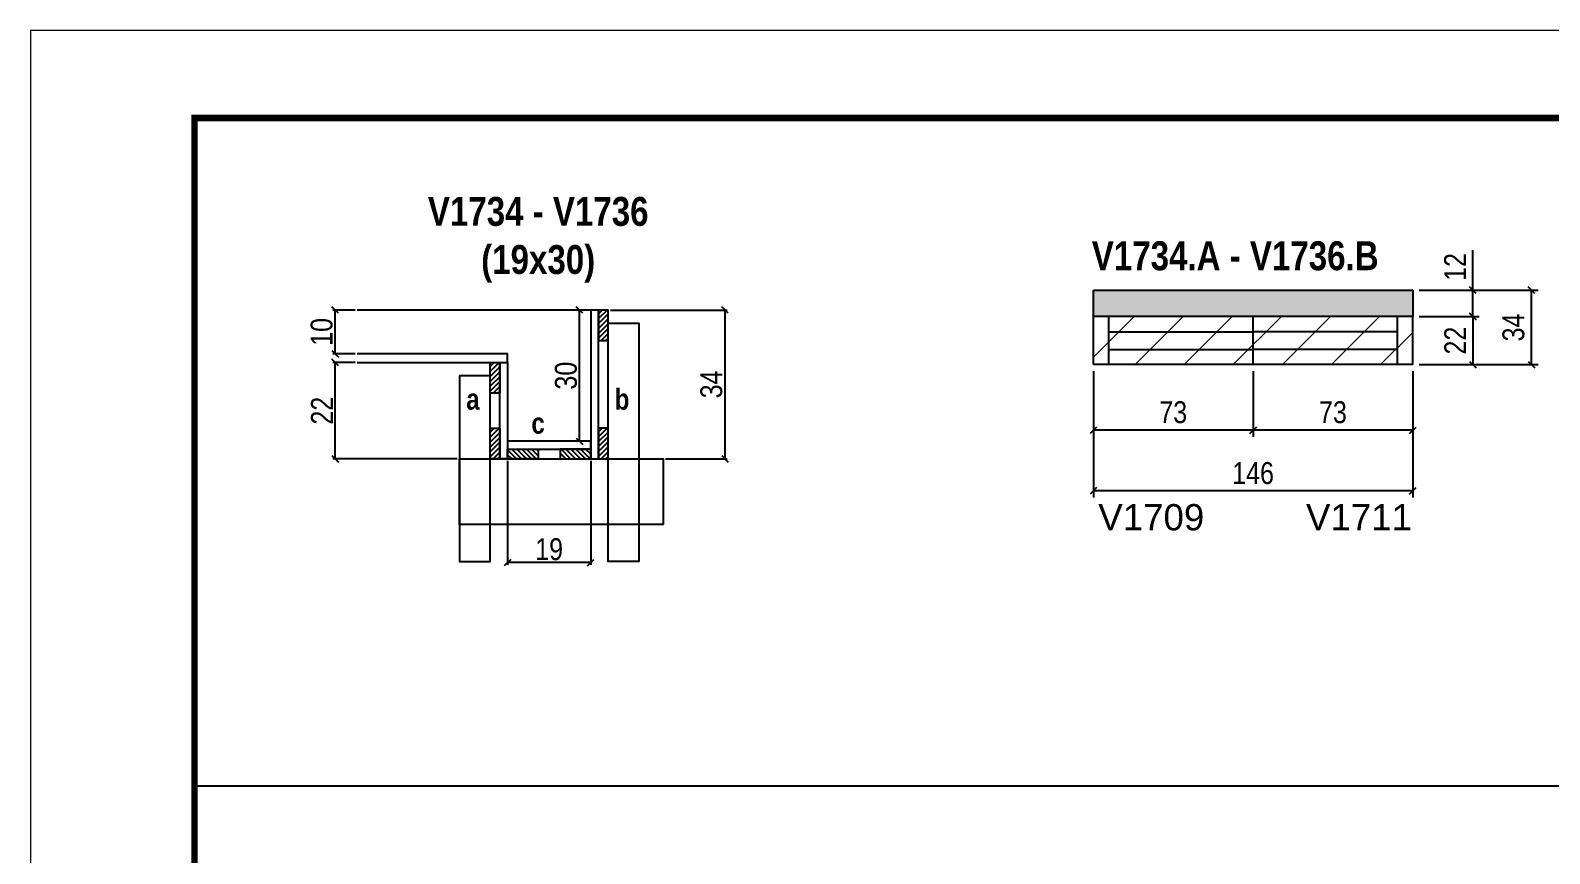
# Model space of a CAD drawing. Extents: x 3309 to 10008, y -2522 to 14608.
# Drawn here: x 3309 to 4004, y 7340 to 7716 of the extents above; entities that cross this region are included whole.
import ezdxf

# ---------------------------------------------------------------- set-up
doc = ezdxf.new("R2010")
doc.units = 0
doc.linetypes.add('DASHED', pattern=[0.75, 0.5, -0.25])
for name, color, linetype in [('5', 5, 'Continuous'), ('COTA', 241, 'Continuous'), ('detalhes', 4, 'Continuous'), ('NOMENCLATURA', 7, 'Continuous'), ('Painéis', 200, 'Continuous'), ('SARR_2.2x7', 40, 'Continuous'), ('SARR_3.5x7', 81, 'Continuous')]:
    doc.layers.add(name, color=color, linetype=linetype)
for name, color, linetype, lineweight in [('CONCRETO', 251, 'Continuous', 25), ('Folhas', 255, 'Continuous', 9), ('Hachura', 251, 'Continuous', 9), ('SARRAFO DE PRESSAO', 251, 'DASHED', 9)]:
    doc.layers.add(name, color=color, linetype=linetype, lineweight=lineweight)
doc.styles.add('COTA TECNICA', font='techl___.ttf', dxfattribs={"height": 10})
doc.styles.add('COTA TECNICA 2X', font='techl___.ttf', dxfattribs={"height": 10})
doc.styles.get("Standard").update_dxf_attribs({"font": 'arial.ttf'})
doc.styles.add('TECNICA', font='techb___.ttf', dxfattribs={"height": 10})
doc.dimstyles.new('PAINEL', dxfattribs={"dimtxt": 10, "dimasz": 3, "dimexe": 3, "dimexo": 3, "dimgap": 3, "dimtad": 1, "dimdec": 1, "dimzin": 12, "dimdsep": 46, "dimtxsty": 'COTA TECNICA', "dimblk1": 'OBLIQUE', "dimblk2": 'OBLIQUE', "dimsah": 1, "dimcen": 0.9, "dimclrd": 4, "dimclre": 4, "dimclrt": 240, "dimadec": 1, "dimazin": 3, "dimtfac": 1, "dimtdec": 1, "dimtmove": 0, "dimatfit": 3, "dimfxl": 1, "dimtolj": 1, "dimtzin": 12, "dimarcsym": 0})
doc.dimstyles.new('SECAO', dxfattribs={"dimscale": 0.333333, "dimtxt": 5, "dimasz": 9, "dimexe": 3, "dimexo": 3, "dimgap": 3, "dimtad": 1, "dimdec": 1, "dimlfac": 0.5, "dimzin": 12, "dimdsep": 46, "dimtxsty": 'COTA TECNICA 2X', "dimblk1": 'OBLIQUE', "dimblk2": 'OBLIQUE', "dimsah": 1, "dimcen": 0.9, "dimclrd": 4, "dimclre": 4, "dimclrt": 240, "dimadec": 1, "dimazin": 3, "dimtfac": 1, "dimtdec": 1, "dimtmove": 0, "dimatfit": 3, "dimfxl": 1, "dimtolj": 1, "dimtzin": 12, "dimarcsym": 0})
pattern_1 = [(135, (36763.051, -115991.5768), (-1.122532015, -1.122532015), [])]
pattern_2 = [(45, (-119992.6573, -25700.9458), (-1.122532015, 1.122532015), [])]

# ---------------------------------------------------------------- blocks, each defined once
blk = doc.blocks.new('9999999999')
at = {"layer": 'Folhas'}
blk.add_lwpolyline([(98138.98, 34190.21), (99623.98, 34190.21), (99623.98, 35240.21), (98138.98, 35240.21)], close=True, dxfattribs=at)
at = {"layer": 'Folhas', "color": 30, "const_width": 3}
blk.add_lwpolyline([(98213.98, 34230.21), (99583.98, 34230.21), (99583.98, 35200.21), (98213.98, 35200.21)], close=True, dxfattribs=at)
blk = doc.blocks.new('_Oblique')
at = {"color": 0, "linetype": 'ByBlock', "lineweight": -2}
blk.add_line((-0.5, -0.5), (0.5, 0.5), dxfattribs=at)
blk = doc.blocks.new('*D3320')
at = {"layer": 'COTA', "color": 4, "lineweight": -2, "transparency": 16777216}
for p, q in [((3527.51, 7519.59), (3527.51, 7472.12)), ((3565.51, 7519.59), (3565.51, 7472.12)), ((3565.51, 7473.12), (3527.51, 7473.12))]:
    blk.add_line(p, q, dxfattribs=at)
at = {"layer": 'Defpoints', "color": 0, "transparency": 16777216}
for p in [(3527.51, 7520.59), (3565.51, 7520.59), (3527.51, 7473.12)]:
    blk.add_point(p, dxfattribs=at)
at = {"layer": 'COTA', "color": 4, "lineweight": -2, "transparency": 16777216, "xscale": 3, "yscale": 3, "zscale": 3, "rotation": 180}
blk.add_blockref('_Oblique', (3527.51, 7473.12), dxfattribs=at)
at = {"layer": 'COTA', "color": 4, "lineweight": -2, "transparency": 16777216, "xscale": 3, "yscale": 3, "zscale": 3}
blk.add_blockref('_Oblique', (3565.51, 7473.12), dxfattribs=at)
at = {"layer": 'COTA', "color": 240, "transparency": 16777216, "insert": (3546.51, 7479.21), "char_height": 10, "attachment_point": 5, "style": 'COTA TECNICA 2X'}
blk.add_mtext('\\A1;19', dxfattribs=at)
blk = doc.blocks.new('*D3321')
at = {"layer": 'COTA', "color": 4, "lineweight": -2, "transparency": 16777216}
for p, q in [((3564.51, 7588.59), (3559.44, 7588.59)), ((3560.44, 7528.59), (3560.44, 7588.59)), ((3564.51, 7528.59), (3559.44, 7528.59))]:
    blk.add_line(p, q, dxfattribs=at)
at = {"layer": 'Defpoints', "color": 0, "transparency": 16777216}
for p in [(3560.44, 7588.59), (3565.51, 7588.59), (3565.51, 7528.59)]:
    blk.add_point(p, dxfattribs=at)
at = {"layer": 'COTA', "color": 4, "lineweight": -2, "transparency": 16777216, "xscale": 3, "yscale": 3, "zscale": 3}
for p, rotation in [((3560.44, 7588.59), 90), ((3560.44, 7528.59), 270)]:
    blk.add_blockref('_Oblique', p, dxfattribs=dict(at, rotation=rotation))
at = {"layer": 'COTA', "color": 240, "transparency": 16777216, "insert": (3554.22, 7558.59), "char_height": 10, "attachment_point": 5, "rotation": 90, "style": 'COTA TECNICA 2X'}
blk.add_mtext('\\A1;30', dxfattribs=at)
blk = doc.blocks.new('*D3322')
at = {"layer": 'COTA', "color": 4, "linetype": 'ByBlock', "lineweight": -2, "transparency": 16777216}
for p, q in [((3868.3, 7560.62), (3868.3, 7530.61)), ((3941.3, 7560.62), (3941.3, 7530.61)), ((3941.3, 7533.61), (3868.3, 7533.61))]:
    blk.add_line(p, q, dxfattribs=at)
at = {"layer": 'Defpoints', "color": 0, "linetype": 'ByBlock', "transparency": 16777216}
for p in [(3868.3, 7563.62), (3941.3, 7563.62), (3868.3, 7533.61)]:
    blk.add_point(p, dxfattribs=at)
at = {"layer": 'COTA', "color": 4, "linetype": 'ByBlock', "lineweight": -2, "transparency": 16777216, "xscale": 3, "yscale": 3, "zscale": 3, "rotation": 180}
blk.add_blockref('_Oblique', (3868.3, 7533.61), dxfattribs=at)
at = {"layer": 'COTA', "color": 4, "linetype": 'ByBlock', "lineweight": -2, "transparency": 16777216, "xscale": 3, "yscale": 3, "zscale": 3}
blk.add_blockref('_Oblique', (3941.3, 7533.61), dxfattribs=at)
at = {"layer": 'COTA', "color": 240, "linetype": 'ByBlock', "transparency": 16777216, "insert": (3904.8, 7541.83), "char_height": 10, "attachment_point": 5, "style": 'COTA TECNICA'}
blk.add_mtext('\\A1;73', dxfattribs=at)
blk = doc.blocks.new('*D3323')
at = {"layer": 'COTA', "color": 4, "linetype": 'ByBlock', "lineweight": -2, "transparency": 16777216}
for p, q in [((3795.3, 7560.62), (3795.3, 7530.61)), ((3868.3, 7560.62), (3868.3, 7530.61)), ((3868.3, 7533.61), (3795.3, 7533.61))]:
    blk.add_line(p, q, dxfattribs=at)
at = {"layer": 'Defpoints', "color": 0, "linetype": 'ByBlock', "transparency": 16777216}
for p in [(3795.3, 7563.62), (3868.3, 7563.62), (3795.3, 7533.61)]:
    blk.add_point(p, dxfattribs=at)
at = {"layer": 'COTA', "color": 4, "linetype": 'ByBlock', "lineweight": -2, "transparency": 16777216, "xscale": 3, "yscale": 3, "zscale": 3, "rotation": 180}
blk.add_blockref('_Oblique', (3795.3, 7533.61), dxfattribs=at)
at = {"layer": 'COTA', "color": 4, "linetype": 'ByBlock', "lineweight": -2, "transparency": 16777216, "xscale": 3, "yscale": 3, "zscale": 3}
blk.add_blockref('_Oblique', (3868.3, 7533.61), dxfattribs=at)
at = {"layer": 'COTA', "color": 240, "linetype": 'ByBlock', "transparency": 16777216, "insert": (3831.8, 7541.83), "char_height": 10, "attachment_point": 5, "style": 'COTA TECNICA'}
blk.add_mtext('\\A1;73', dxfattribs=at)
blk = doc.blocks.new('*D3340')
at = {"layer": 'COTA', "color": 4, "linetype": 'ByBlock', "lineweight": -2, "transparency": 16777216}
for p, q in [((3795.3, 7560.62), (3795.3, 7502.9)), ((3941.3, 7560.62), (3941.3, 7502.9)), ((3941.3, 7505.9), (3795.3, 7505.9))]:
    blk.add_line(p, q, dxfattribs=at)
at = {"layer": 'Defpoints', "color": 0, "linetype": 'ByBlock', "transparency": 16777216}
for p in [(3795.3, 7563.62), (3941.3, 7563.62), (3795.3, 7505.9)]:
    blk.add_point(p, dxfattribs=at)
at = {"layer": 'COTA', "color": 4, "linetype": 'ByBlock', "lineweight": -2, "transparency": 16777216, "xscale": 3, "yscale": 3, "zscale": 3, "rotation": 180}
blk.add_blockref('_Oblique', (3795.3, 7505.9), dxfattribs=at)
at = {"layer": 'COTA', "color": 4, "linetype": 'ByBlock', "lineweight": -2, "transparency": 16777216, "xscale": 3, "yscale": 3, "zscale": 3}
blk.add_blockref('_Oblique', (3941.3, 7505.9), dxfattribs=at)
at = {"layer": 'COTA', "color": 240, "linetype": 'ByBlock', "transparency": 16777216, "insert": (3868.3, 7514), "char_height": 10, "attachment_point": 5, "style": 'COTA TECNICA'}
blk.add_mtext('\\A1;146', dxfattribs=at)
blk = doc.blocks.new('*D3341')
at = {"layer": 'COTA', "color": 4, "lineweight": -2, "transparency": 16777216}
for p, q in [((3944.3, 7585.62), (3971.71, 7585.62)), ((3968.71, 7585.62), (3968.71, 7563.62)), ((3944.3, 7563.62), (3971.71, 7563.62))]:
    blk.add_line(p, q, dxfattribs=at)
at = {"layer": 'Defpoints', "color": 0, "transparency": 16777216}
for p in [(3941.3, 7585.62), (3941.3, 7563.62), (3968.71, 7563.62)]:
    blk.add_point(p, dxfattribs=at)
at = {"layer": 'COTA', "color": 4, "lineweight": -2, "transparency": 16777216, "xscale": 3, "yscale": 3, "zscale": 3}
for p, rotation in [((3968.71, 7585.62), 90), ((3968.71, 7563.62), 270)]:
    blk.add_blockref('_Oblique', p, dxfattribs=dict(at, rotation=rotation))
at = {"layer": 'COTA', "color": 240, "transparency": 16777216, "insert": (3960.71, 7574.62), "char_height": 10, "attachment_point": 5, "rotation": 90, "style": 'COTA TECNICA'}
blk.add_mtext('\\A1;22', dxfattribs=at)
blk = doc.blocks.new('*D3342')
at = {"layer": 'COTA', "color": 4, "lineweight": -2, "transparency": 16777216}
for p, q in [((3968.71, 7597.62), (3968.71, 7615.93)), ((3944.3, 7597.62), (3971.71, 7597.62)), ((3968.71, 7585.62), (3968.71, 7597.62)), ((3944.3, 7585.62), (3971.71, 7585.62))]:
    blk.add_line(p, q, dxfattribs=at)
at = {"layer": 'Defpoints', "color": 0, "transparency": 16777216}
for p in [(3941.3, 7597.62), (3968.71, 7597.62), (3941.3, 7585.62)]:
    blk.add_point(p, dxfattribs=at)
at = {"layer": 'COTA', "color": 4, "lineweight": -2, "transparency": 16777216, "xscale": 3, "yscale": 3, "zscale": 3}
for p, rotation in [((3968.71, 7597.62), 90), ((3968.71, 7585.62), 270)]:
    blk.add_blockref('_Oblique', p, dxfattribs=dict(at, rotation=rotation))
at = {"layer": 'COTA', "color": 240, "transparency": 16777216, "insert": (3960.66, 7608.28), "char_height": 10, "attachment_point": 5, "rotation": 90, "style": 'COTA TECNICA'}
blk.add_mtext('\\A1;12', dxfattribs=at)
blk = doc.blocks.new('*D3343')
at = {"layer": 'COTA', "color": 4, "lineweight": -2, "transparency": 16777216}
for p, q in [((3944.3, 7597.62), (3998.57, 7597.62)), ((3995.57, 7563.62), (3995.57, 7597.62)), ((3944.3, 7563.62), (3998.57, 7563.62))]:
    blk.add_line(p, q, dxfattribs=at)
at = {"layer": 'Defpoints', "color": 0, "transparency": 16777216}
for p in [(3941.3, 7597.62), (3995.57, 7597.62), (3941.3, 7563.62)]:
    blk.add_point(p, dxfattribs=at)
at = {"layer": 'COTA', "color": 4, "lineweight": -2, "transparency": 16777216, "xscale": 3, "yscale": 3, "zscale": 3}
for p, rotation in [((3995.57, 7597.62), 90), ((3995.57, 7563.62), 270)]:
    blk.add_blockref('_Oblique', p, dxfattribs=dict(at, rotation=rotation))
at = {"layer": 'COTA', "color": 240, "transparency": 16777216, "insert": (3987.35, 7580.62), "char_height": 10, "attachment_point": 5, "rotation": 90, "style": 'COTA TECNICA'}
blk.add_mtext('\\A1;34', dxfattribs=at)
blk = doc.blocks.new('*D3354')
at = {"layer": 'COTA', "color": 4, "lineweight": -2, "transparency": 16777216}
for p, q in [((3457.81, 7564.59), (3447.65, 7564.59)), ((3448.65, 7520.59), (3448.65, 7564.59)), ((3504.51, 7520.59), (3447.65, 7520.59))]:
    blk.add_line(p, q, dxfattribs=at)
at = {"layer": 'Defpoints', "color": 0, "transparency": 16777216}
for p in [(3448.65, 7564.59), (3458.81, 7564.59, 0), (3505.51, 7520.59)]:
    blk.add_point(p, dxfattribs=at)
at = {"layer": 'COTA', "color": 4, "lineweight": -2, "transparency": 16777216, "xscale": 3, "yscale": 3, "zscale": 3}
for p, rotation in [((3448.65, 7564.59), 90), ((3448.65, 7520.59), 270)]:
    blk.add_blockref('_Oblique', p, dxfattribs=dict(at, rotation=rotation))
at = {"layer": 'COTA', "color": 240, "transparency": 16777216, "insert": (3442.65, 7542.59), "char_height": 10, "attachment_point": 5, "rotation": 90, "style": 'COTA TECNICA 2X'}
blk.add_mtext('\\A1;22', dxfattribs=at)
blk = doc.blocks.new('*D3355')
at = {"layer": 'COTA', "color": 4, "lineweight": -2, "transparency": 16777216}
for p, q in [((3457.81, 7588.59), (3447.65, 7588.59)), ((3448.65, 7568.59), (3448.65, 7588.59)), ((3457.81, 7568.59), (3447.65, 7568.59))]:
    blk.add_line(p, q, dxfattribs=at)
at = {"layer": 'Defpoints', "color": 0, "transparency": 16777216}
for p in [(3448.65, 7588.59), (3458.81, 7588.59), (3458.81, 7568.59, 0)]:
    blk.add_point(p, dxfattribs=at)
at = {"layer": 'COTA', "color": 4, "lineweight": -2, "transparency": 16777216, "xscale": 3, "yscale": 3, "zscale": 3}
for p, rotation in [((3448.65, 7588.59), 90), ((3448.65, 7568.59), 270)]:
    blk.add_blockref('_Oblique', p, dxfattribs=dict(at, rotation=rotation))
at = {"layer": 'COTA', "color": 240, "transparency": 16777216, "insert": (3442.55, 7578.59), "char_height": 10, "attachment_point": 5, "rotation": 90, "style": 'COTA TECNICA 2X'}
blk.add_mtext('\\A1;10', dxfattribs=at)
blk = doc.blocks.new('*D3356')
at = {"layer": 'COTA', "color": 4, "lineweight": -2, "transparency": 16777216}
for p, q in [((3574.51, 7588.59), (3627.92, 7588.59)), ((3626.92, 7520.59), (3626.92, 7588.59)), ((3599.7, 7520.59), (3627.92, 7520.59))]:
    blk.add_line(p, q, dxfattribs=at)
at = {"layer": 'Defpoints', "color": 0, "transparency": 16777216}
for p in [(3573.51, 7588.59), (3626.92, 7588.59), (3598.7, 7520.59)]:
    blk.add_point(p, dxfattribs=at)
at = {"layer": 'COTA', "color": 4, "lineweight": -2, "transparency": 16777216, "xscale": 3, "yscale": 3, "zscale": 3}
for p, rotation in [((3626.92, 7588.59), 90), ((3626.92, 7520.59), 270)]:
    blk.add_blockref('_Oblique', p, dxfattribs=dict(at, rotation=rotation))
at = {"layer": 'COTA', "color": 240, "transparency": 16777216, "insert": (3620.7, 7554.59), "char_height": 10, "attachment_point": 5, "rotation": 90, "style": 'COTA TECNICA 2X'}
blk.add_mtext('\\A1;34', dxfattribs=at)

msp = doc.modelspace()

# ---------------------------------------------------------------- hatches: boundary and pattern name
at = {"layer": 'COTA'}
h = msp.add_hatch(dxfattribs=at)
h.set_pattern_fill('AR-CONC', color=256, scale=0.03)
h.set_pattern_definition([(50, (-3861.138, -4294.1685), (5.46554, -0.4781726), [0.5715, -6.2865]), (355, (-3861.138, -4294.1685), (-1.0573026, 5.7317054), [0.4572, -5.0292175]), (100.451445, (-3860.6825, -4294.2084), (4.4082374, 5.2535326), [0.4857003, -5.3427073]), (46.1842, (-3861.138, -4292.6445), (8.1323712, -1.2612698), [0.85725, -9.42975]), (96.63556, (-3860.46, -4292.75), (7.122124, 7.4227837), [0.7285507, -8.0140682]), (351.18415, (-3861.138, -4292.6445), (7.122124, 7.4227837), [0.685799, -7.543792]), (21, (-3860.376, -4293.0255), (4.5484317, -3.067956), [0.5715, -6.2865]), (326, (-3860.376, -4293.0255), (1.8540609, 5.525639), [0.4572, -5.0292]), (71.451445, (-3859.997, -4293.281), (6.4024926, 2.457683), [0.4857003, -5.3426981]), (37.5, (-3861.138, -4294.1685), (0.0926581, 2.53665117), [0, -4.96824, 0, -5.1054, 0, -5.04825]), (7.5, (-3861.138, -4294.1685), (2.0045899, 3.00541724), [0, -2.91084, 0, -4.85394, 0, -1.92405]), (327.5, (-3862.8372, -4294.1685), (4.06771786, -0.17186232), [0, -1.905, 0, -5.9436, 0, -7.8867]), (317.5, (-3863.5992, -4294.1685), (4.4438754, 0.7627947), [0, -2.4765, 0, -3.94716, 0, -5.6007])])
h.paths.add_polyline_path([(3941.3, 7585.62), (3941.3, 7597.62), (3795.3, 7597.62), (3795.3, 7585.62)])
at = {"layer": 'Hachura', "linetype": 'ByBlock'}
h = msp.add_hatch(dxfattribs=at)
h.set_pattern_fill('ANSI31', color=256, scale=5)
h.paths.add_polyline_path([(3868.3, 7563.62), (3868.3, 7585.62), (3795.3, 7585.62), (3795.3, 7563.62)])
h.paths.add_polyline_path([(3868.3, 7585.62), (3868.3, 7563.62), (3941.3, 7563.62), (3941.3, 7585.62)])
h.paths.add_polyline_path([(4096.4, 7597.62), (4096.4, 7563.62), (4137.9, 7563.62), (4137.9, 7597.62)])
h.paths.add_polyline_path([(4137.9, 7597.62), (4137.9, 7563.62), (4179.4, 7563.62), (4179.4, 7597.62)])
h.paths.add_polyline_path([(4209.4, 7585.62), (4209.4, 7563.62), (4245.4, 7563.62), (4245.4, 7585.62)])
h.paths.add_polyline_path([(4439.68, 7563.62), (4439.68, 7585.62), (4403.68, 7585.62), (4403.68, 7563.62)])
h.paths.add_polyline_path([(4469.68, 7597.62), (4469.68, 7563.62), (4511.18, 7563.62), (4511.18, 7597.62)])
h.paths.add_polyline_path([(4511.18, 7563.62), (4552.68, 7563.62), (4552.68, 7597.62), (4511.18, 7597.62)])
at = {"layer": 'SARR_2.2x7'}
h = msp.add_hatch(dxfattribs=at)
h.set_pattern_fill('ANSI31', color=256, scale=0.5)
h.set_pattern_definition([(45, (-119992.6573, -25646.9458), (-1.122532015, 1.122532015), [])])
h.paths.add_polyline_path([(3573.51, 7574.59), (3569.11, 7574.59), (3569.11, 7588.59), (3573.51, 7588.59)])
h = msp.add_hatch(dxfattribs=at)
h.set_pattern_fill('ANSI31', color=256, scale=0.5)
h.set_pattern_definition([(45, (-119992.6573, -25670.9458), (-1.122532015, 1.122532015), [])])
h.paths.add_polyline_path([(3519.51, 7550.59), (3523.91, 7550.59), (3523.91, 7564.59), (3519.51, 7564.59)])
h = msp.add_hatch(dxfattribs=at)
h.set_pattern_fill('ANSI31', color=256, scale=0.5)
h.set_pattern_definition(pattern_2)
h.paths.add_polyline_path([(3519.51, 7520.59), (3523.91, 7520.59), (3523.91, 7534.59), (3519.51, 7534.59)])
h = msp.add_hatch(dxfattribs=at)
h.set_pattern_fill('ANSI31', color=256, scale=0.5)
h.set_pattern_definition(pattern_2)
h.paths.add_polyline_path([(3573.51, 7520.59), (3569.11, 7520.59), (3569.11, 7534.59), (3573.51, 7534.59)])
h = msp.add_hatch(dxfattribs=at)
h.set_pattern_fill('ANSI31', color=256, scale=0.5, angle=90)
h.set_pattern_definition(pattern_1)
h.paths.add_polyline_path([(3541.51, 7520.59), (3541.51, 7524.99), (3527.51, 7524.99), (3527.51, 7520.59)])
h = msp.add_hatch(dxfattribs=at)
h.set_pattern_fill('ANSI31', color=256, scale=0.5, angle=90)
h.set_pattern_definition(pattern_1)
h.paths.add_polyline_path([(3551.51, 7524.99), (3551.51, 7520.59), (3565.51, 7520.59), (3565.51, 7524.99)])

# ---------------------------------------------------------------- linework, layer by layer
at = {"layer": 'CONCRETO', "linetype": 'Continuous'}
msp.add_line((3565.51, 7588.59), (3458.81, 7588.59), dxfattribs=at)
at = {"layer": 'COTA'}
for p, q in [((3795.3, 7585.62), (3795.3, 7597.62)), ((3795.3, 7597.62), (3941.3, 7597.62)), ((3941.3, 7597.62), (3941.3, 7585.62)), ((3384.37, 7371.16), (4754.37, 7371.16))]:
    msp.add_line(p, q, dxfattribs=at)
at = {"layer": 'Painéis', "linetype": 'ByBlock'}
for p, q in [((3941.3, 7585.62), (3795.3, 7585.62)), ((3795.3, 7563.62), (3795.3, 7585.62)), ((3868.3, 7563.62), (3868.3, 7585.62)), ((3941.3, 7563.62), (3941.3, 7585.62)), ((3941.3, 7563.62), (3795.3, 7563.62))]:
    msp.add_line(p, q, dxfattribs=at)
at = {"layer": 'Painéis', "linetype": 'Continuous', "elevation": 0}
for points in [[(3569.11, 7520.59), (3569.11, 7588.59), (3565.51, 7588.59), (3565.51, 7520.59)], [(3523.91, 7520.59), (3523.91, 7564.59), (3527.51, 7564.59), (3527.51, 7520.59)], [(3565.51, 7528.59), (3527.51, 7528.59), (3527.51, 7524.99), (3565.51, 7524.99)]]:
    msp.add_lwpolyline(points, close=True, dxfattribs=at)
msp.add_lwpolyline([(3458.81, 7564.59), (3527.51, 7564.59), (3527.51, 7568.59), (3458.81, 7568.59)], dxfattribs=at)
at = {"layer": 'SARR_2.2x7', "linetype": 'Continuous'}
for p, q in [((3802.3, 7563.62), (3802.3, 7585.62)), ((3934.3, 7563.62), (3934.3, 7585.62)), ((3802.3, 7578.62), (3868.3, 7578.62)), ((3934.3, 7578.62), (3868.3, 7578.62)), ((3802.3, 7570.62), (3868.3, 7570.62)), ((3934.3, 7570.62), (3868.3, 7570.62))]:
    msp.add_line(p, q, dxfattribs=at)
at = {"layer": 'SARR_2.2x7', "elevation": 0}
for points in [[(3569.11, 7588.59), (3569.11, 7574.59), (3573.51, 7574.59), (3573.51, 7588.59)], [(3523.91, 7564.59), (3523.91, 7550.59), (3519.51, 7550.59), (3519.51, 7564.59)], [(3523.91, 7534.59), (3523.91, 7520.59), (3519.51, 7520.59), (3519.51, 7534.59)], [(3569.11, 7534.59), (3569.11, 7520.59), (3573.51, 7520.59), (3573.51, 7534.59)], [(3527.51, 7524.99), (3541.51, 7524.99), (3541.51, 7520.59), (3527.51, 7520.59)], [(3565.51, 7524.99), (3551.51, 7524.99), (3551.51, 7520.59), (3565.51, 7520.59)]]:
    msp.add_lwpolyline(points, close=True, dxfattribs=at)
at = {"layer": 'SARR_3.5x7', "elevation": 0}
for points in [[(3573.51, 7582.59), (3587.51, 7582.59), (3587.51, 7473.61), (3573.51, 7473.61)], [(3519.51, 7558.59), (3505.51, 7558.59), (3505.51, 7473.61), (3519.51, 7473.61)], [(3505.51, 7520.59), (3598.7, 7520.59), (3598.7, 7490.5), (3505.51, 7490.5)]]:
    msp.add_lwpolyline(points, close=True, dxfattribs=at)

# ---------------------------------------------------------------- block references
at = {"layer": 'SARRAFO DE PRESSAO', "color": 6, "linetype": 'ByBlock'}
msp.add_blockref('9999999999', (-94829.61, -27523.8), dxfattribs=at)

# ---------------------------------------------------------------- texts
at = {"layer": '5', "linetype": 'Continuous'}
for s, p in [('V1709', (3797.53, 7487.89)), ('V1711', (3892.49, 7487.89))]:
    msp.add_text(s, height=12, rotation=359.99996, dxfattribs=at).set_placement(p)
at = {"layer": 'detalhes', "style": 'TECNICA'}
for s, p in [('a', (3508.62, 7543.03, 0)), ('b', (3576.48, 7543.02, 0)), ('c', (3538.4, 7532.06, 0))]:
    msp.add_text(s, height=9.6, dxfattribs=at).set_placement(p)
at = {"layer": 'NOMENCLATURA', "style": 'TECNICA'}
msp.add_text('V1734.A - V1736.B', height=13.2, dxfattribs=at).set_placement((3794.58, 7606.81))
at = {"layer": 'NOMENCLATURA', "insert": (3541.51, 7640.29, 0), "char_height": 13.2, "attachment_point": 2, "style": 'TECNICA'}
msp.add_mtext_dynamic_manual_height_columns('V1734 - V1736\\P(19x30)', width=300.2766, gutter_width=1, heights=[0], dxfattribs=at)

# ---------------------------------------------------------------- dimensions: what is measured, and where the dimension line sits
at = {"layer": 'COTA'}
for base, p1, p2, dimstyle, picture, middle in [((3968.71, 7597.62), (3941.3, 7585.62), (3941.3, 7597.62), 'PAINEL', '*D3342', (3960.66, 7608.28)), ((3995.57, 7597.62), (3941.3, 7563.62), (3941.3, 7597.62), 'PAINEL', '*D3343', (3987.35, 7580.62)), ((3448.65, 7588.59), (3458.81, 7568.59, 0), (3458.81, 7588.59), 'SECAO', '*D3355', (3442.55, 7578.59)), ((3560.44, 7588.59), (3565.51, 7528.59), (3565.51, 7588.59), 'SECAO', '*D3321', (3554.22, 7558.59)), ((3626.92, 7588.59), (3598.7, 7520.59), (3573.51, 7588.59), 'SECAO', '*D3356', (3620.7, 7554.59)), ((3968.71, 7563.62), (3941.3, 7585.62), (3941.3, 7563.62), 'PAINEL', '*D3341', (3960.71, 7574.62)), ((3448.65, 7564.59), (3505.51, 7520.59), (3458.81, 7564.59, 0), 'SECAO', '*D3354', (3442.65, 7542.59))]:
    dim = msp.add_linear_dim(base=base, p1=p1, p2=p2, angle=90, dimstyle=dimstyle, dxfattribs=at)
    dim.commit()
    dim.dimension.update_dxf_attribs({"geometry": picture, "text_midpoint": middle})
at = {"layer": 'COTA', "linetype": 'ByBlock'}
dim = msp.add_linear_dim(base=(3795.3, 7533.61), p1=(3868.3, 7563.62), p2=(3795.3, 7563.62), angle=180, dimstyle='PAINEL', override={"dimtmove": 1}, dxfattribs=at)
dim.commit()
dim.dimension.update_dxf_attribs({"geometry": '*D3323', "text_midpoint": (3831.8, 7541.83)})
for base, p2, picture, middle in [((3795.3, 7505.9), (3795.3, 7563.62), '*D3340', (3868.3, 7514)), ((3868.3, 7533.61), (3868.3, 7563.62), '*D3322', (3904.8, 7541.83))]:
    dim = msp.add_linear_dim(base=base, p1=(3941.3, 7563.62), p2=p2, angle=180, dimstyle='PAINEL', dxfattribs=at)
    dim.commit()
    dim.dimension.update_dxf_attribs({"geometry": picture, "text_midpoint": middle})
at = {"layer": 'COTA'}
dim = msp.add_linear_dim(base=(3527.51, 7473.12, 0), p1=(3565.51, 7520.59, 0), p2=(3527.51, 7520.59, 0), angle=180, dimstyle='SECAO', dxfattribs=at)
dim.commit()
dim.dimension.update_dxf_attribs({"geometry": '*D3320', "text_midpoint": (3546.51, 7473.12, 0), "dimtype": 160})

doc.saveas('drawing.dxf')
